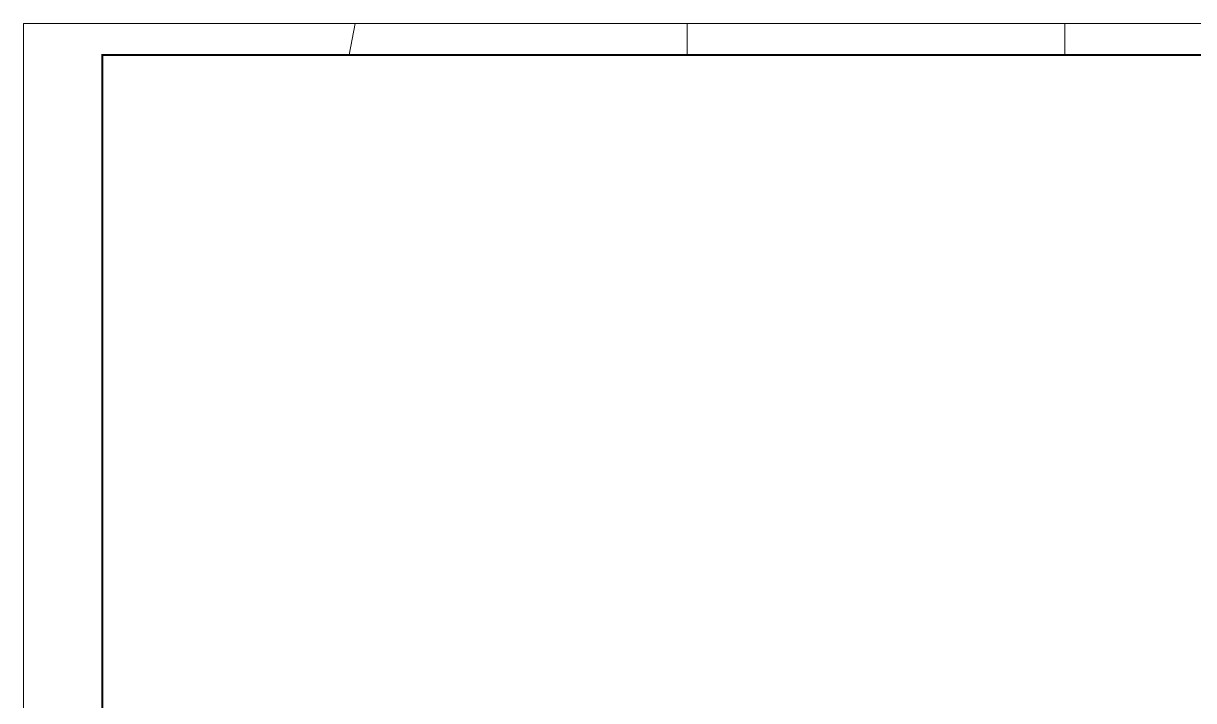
# Model space of a CAD drawing. Extents: x -32107 to -10774, y -8834 to 6017.
# Drawn here: x -32107 to -30256, y -5701 to -4629 of the extents above; entities that cross this region are included whole.
import ezdxf

# ---------------------------------------------------------------- set-up
doc = ezdxf.new("R2010")
doc.units = 0
doc.layers.get('0').update_dxf_attribs({"lineweight": 13})

# ---------------------------------------------------------------- blocks, each defined once
blk = doc.blocks.new('*U3')
at = {"color": 252}
blk.add_line((-10740, 8310), (-10759.3, 8210), dxfattribs=at)
at = {"color": 7}
for p, q in [((-9690, 8310), (-9690, 8210)), ((-8495, 8310), (-8495, 8210))]:
    blk.add_line(p, q, dxfattribs=at)
blk.add_lwpolyline([(-11790, 8310), (-11790, -100), (100, -100), (100, 8310)], close=True, dxfattribs=at)
at = {"color": 7, "const_width": 6}
blk.add_lwpolyline([(-11540, 8210), (-11540, 0), (0, 0), (0, 8210)], close=True, dxfattribs=at)

msp = doc.modelspace()

# ---------------------------------------------------------------- block references
at = {"xscale": 0.5, "yscale": 0.5, "zscale": 0.5}
msp.add_blockref('*U3', (-26212.48, -8784.13), dxfattribs=at)

doc.saveas('drawing.dxf')
